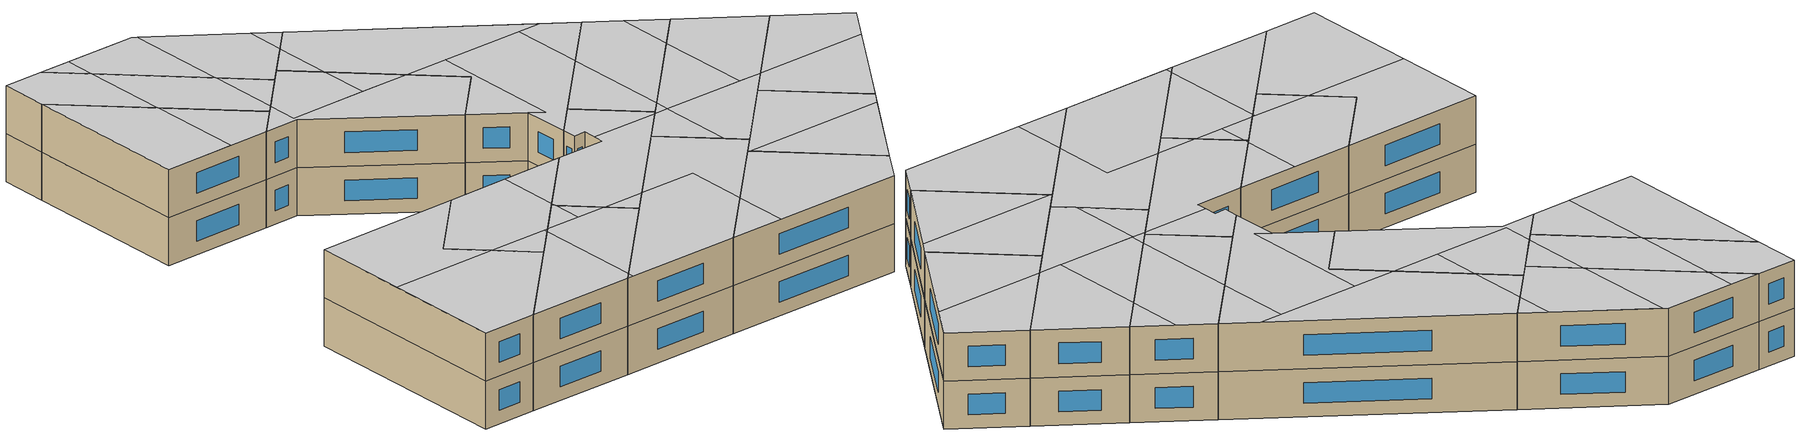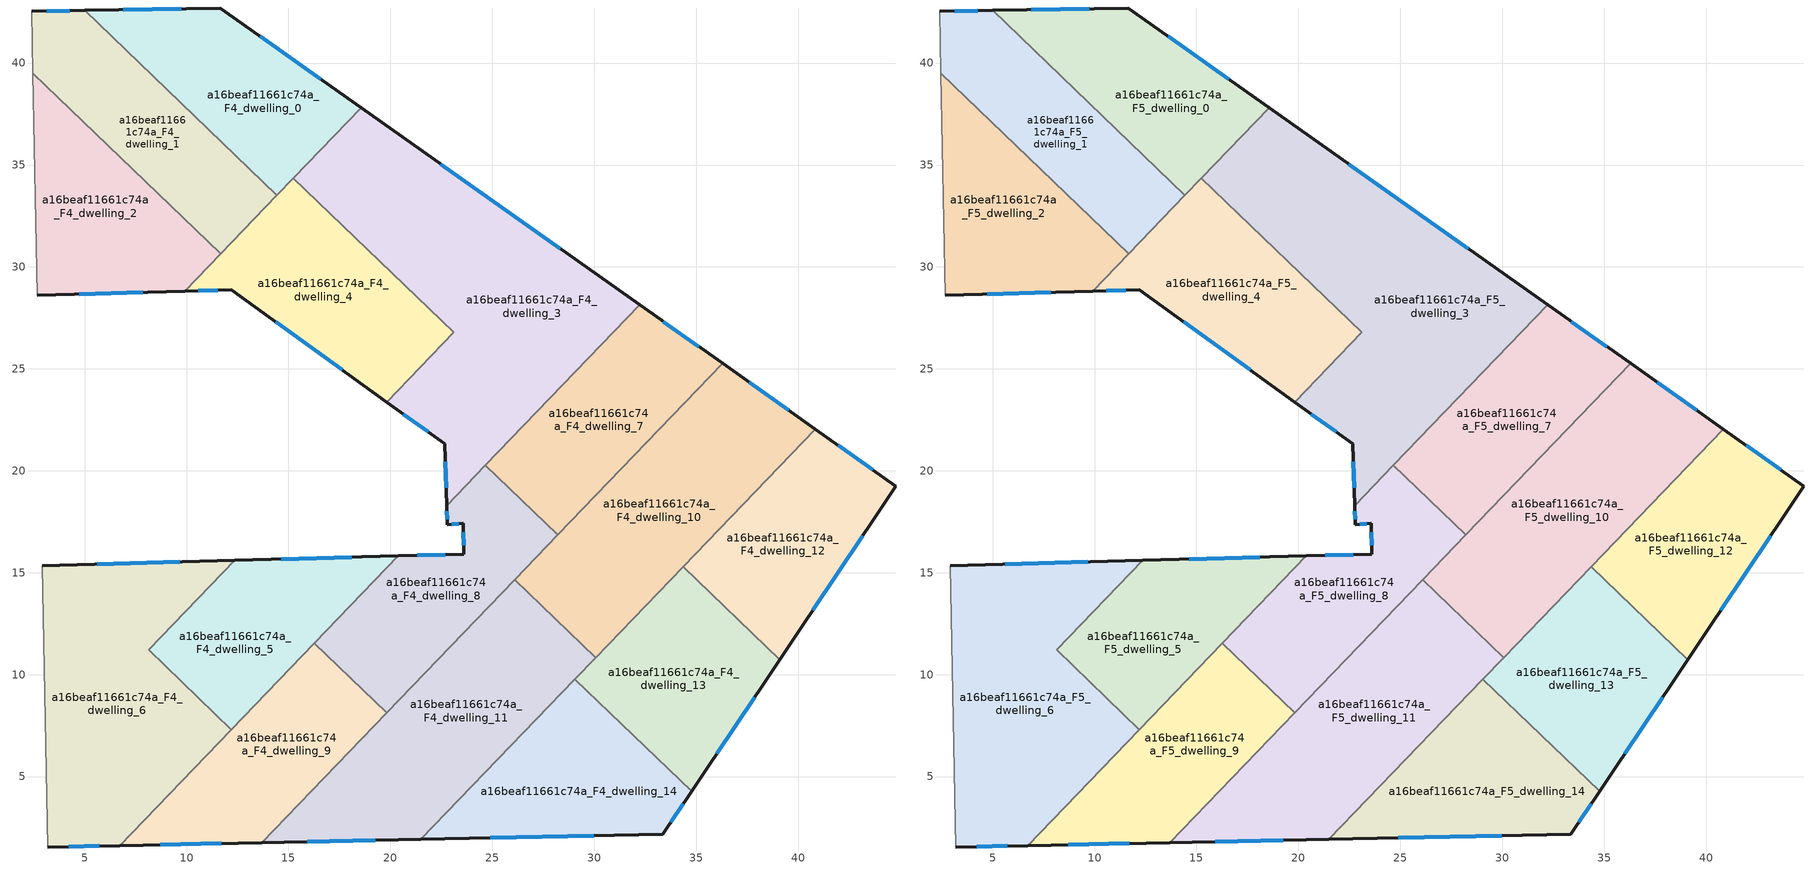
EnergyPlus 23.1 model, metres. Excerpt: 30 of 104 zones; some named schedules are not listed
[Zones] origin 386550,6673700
a16beaf11661c74a_F4_dwelling_0
 floor to a16beaf11661c74a_F3_dwelling_0 (EU_floor_Construction): 18.56,37.81 14.44,33.52 5.01,42.58 11.65,42.7 z12
 wall outside (EU_wall_Construction): 18.56,37.81 11.65,42.7 5.01,42.58 z12:15
 wall to a16beaf11661c74a_F4_dwelling_1 (EU_wall_Construction): 5.01,42.58 14.44,33.52 z12:15
 wall to a16beaf11661c74a_F4_dwelling_3 (EU_wall_Construction): 15.24,34.36 18.56,37.81 z12:15
 wall to a16beaf11661c74a_F4_dwelling_4 (EU_wall_Construction): 14.44,33.52 15.24,34.36 z12:15
 window (EU_Window_Construction): 16.59,39.21 13.62,41.3 / 9.75,42.67 6.91,42.61 z12.86:14.14
a16beaf11661c74a_F4_dwelling_1
 floor to a16beaf11661c74a_F3_dwelling_1 (EU_floor_Construction): 14.44,33.52 11.67,30.64 2.46,39.49 2.4,42.53 5.01,42.58 z12
 wall outside (EU_wall_Construction): 5.01,42.58 2.4,42.53 z12:15
 wall to a16beaf11661c74a_F4_dwelling_2 (EU_wall_Construction): 2.46,39.49 11.67,30.64 z12:15
 wall adiabatic (EU_wall_Construction): 2.4,42.53 2.46,39.49 z12:15
 wall to a16beaf11661c74a_F4_dwelling_4 (EU_wall_Construction): 11.67,30.64 14.44,33.52 z12:15
 window (EU_Window_Construction): 4.27,42.57 3.15,42.55 z12.86:14.14
a16beaf11661c74a_F4_dwelling_10
 floor to a16beaf11661c74a_F3_dwelling_10 (EU_floor_Construction): 40.85,22.04 30.07,10.84 26.1,14.66 36.3,25.26 z12
 wall outside (EU_wall_Construction): 40.85,22.04 36.3,25.26 z12:15
 wall to a16beaf11661c74a_F4_dwelling_11 (EU_wall_Construction): 26.1,14.66 30.07,10.84 z12:15
 wall to a16beaf11661c74a_F4_dwelling_12 (EU_wall_Construction): 34.36,15.3 40.85,22.04 z12:15
 wall to a16beaf11661c74a_F4_dwelling_7 (EU_wall_Construction): 36.3,25.26 28.21,16.86 z12:15
 wall to a16beaf11661c74a_F4_dwelling_13 (EU_wall_Construction): 30.07,10.84 34.36,15.3 z12:15
 wall to a16beaf11661c74a_F4_dwelling_8 (EU_wall_Construction): 28.21,16.86 26.1,14.66 z12:15
 window (EU_Window_Construction): 39.55,22.96 37.6,24.34 z12.86:14.14
a16beaf11661c74a_F4_dwelling_11
 floor to a16beaf11661c74a_F3_dwelling_11 (EU_floor_Construction): 30.07,10.84 21.5,1.92 13.7,1.76 26.1,14.66 z12
 wall outside (EU_wall_Construction): 13.7,1.76 21.5,1.92 z12:15
 wall to a16beaf11661c74a_F4_dwelling_14 (EU_wall_Construction): 21.5,1.92 29.05,9.78 z12:15
 wall to a16beaf11661c74a_F4_dwelling_8 (EU_wall_Construction): 26.1,14.66 19.81,8.12 z12:15
 wall to a16beaf11661c74a_F4_dwelling_9 (EU_wall_Construction): 19.81,8.12 13.7,1.76 z12:15
 wall to a16beaf11661c74a_F4_dwelling_13 (EU_wall_Construction): 29.05,9.78 30.07,10.84 z12:15
 window (EU_Window_Construction): 15.93,1.81 19.27,1.88 z12.86:14.14
a16beaf11661c74a_F4_dwelling_12
 floor to a16beaf11661c74a_F3_dwelling_12 (EU_floor_Construction): 44.8,19.25 39.1,10.74 34.36,15.3 40.85,22.04 z12
 wall outside (EU_wall_Construction): 39.1,10.74 44.8,19.25 40.85,22.04 z12:15
 wall to a16beaf11661c74a_F4_dwelling_13 (EU_wall_Construction): 34.36,15.3 39.1,10.74 z12:15
 window (EU_Window_Construction): 43.67,20.05 41.98,21.25 / 40.73,13.17 43.17,16.82 z12.86:14.14
a16beaf11661c74a_F4_dwelling_13
 floor to a16beaf11661c74a_F3_dwelling_13 (EU_floor_Construction): 39.1,10.74 34.77,4.28 29.05,9.78 34.36,15.3 z12
 wall outside (EU_wall_Construction): 34.77,4.28 39.1,10.74 z12:15
 wall to a16beaf11661c74a_F4_dwelling_14 (EU_wall_Construction): 29.05,9.78 34.77,4.28 z12:15
 window (EU_Window_Construction): 36.01,6.12 37.86,8.89 z12.86:14.14
a16beaf11661c74a_F4_dwelling_14
 floor to a16beaf11661c74a_F3_dwelling_14 (EU_floor_Construction): 34.77,4.28 33.36,2.17 21.5,1.92 29.05,9.78 z12
 wall outside (EU_wall_Construction): 21.5,1.92 33.36,2.17 34.77,4.28 z12:15
 window (EU_Window_Construction): 33.77,2.77 34.37,3.67 / 24.89,1.99 29.97,2.1 z12.86:14.14
a16beaf11661c74a_F4_dwelling_2
 floor to a16beaf11661c74a_F3_dwelling_2 (EU_floor_Construction): 11.67,30.64 9.91,28.82 2.67,28.61 2.46,39.49 z12
 wall outside (EU_wall_Construction): 2.67,28.61 9.91,28.82 z12:15
 wall adiabatic (EU_wall_Construction): 2.46,39.49 2.67,28.61 z12:15
 wall to a16beaf11661c74a_F4_dwelling_4 (EU_wall_Construction): 9.91,28.82 11.67,30.64 z12:15
 window (EU_Window_Construction): 4.74,28.67 7.85,28.76 z12.86:14.14
a16beaf11661c74a_F4_dwelling_3
 floor to a16beaf11661c74a_F3_dwelling_3 (EU_floor_Construction): 32.23,28.14 22.76,18.29 22.67,21.32 19.83,23.37 23.11,26.79 15.24,34.36 18.56,37.81 z12
 wall outside (EU_wall_Construction): 19.83,23.37 22.67,21.32 22.76,18.29 / 32.23,28.14 18.56,37.81 z12:15
 wall to a16beaf11661c74a_F4_dwelling_4 (EU_wall_Construction): 15.24,34.36 23.11,26.79 19.83,23.37 z12:15
 wall to a16beaf11661c74a_F4_dwelling_7 (EU_wall_Construction): 24.66,20.27 32.23,28.14 z12:15
 wall to a16beaf11661c74a_F4_dwelling_8 (EU_wall_Construction): 22.76,18.29 24.66,20.27 z12:15
 window (EU_Window_Construction): 22.7,20.45 22.74,19.16 / 20.64,22.79 21.86,21.91 / 28.33,30.9 22.47,35.05 z12.86:14.14
a16beaf11661c74a_F4_dwelling_4
 floor to a16beaf11661c74a_F3_dwelling_4 (EU_floor_Construction): 23.11,26.79 19.83,23.37 12.19,28.88 9.91,28.82 15.24,34.36 z12
 wall outside (EU_wall_Construction): 9.91,28.82 12.19,28.88 19.83,23.37 z12:15
 window (EU_Window_Construction): 14.37,27.31 17.65,24.95 / 10.56,28.83 11.54,28.86 z12.86:14.14
a16beaf11661c74a_F4_dwelling_5
 floor to a16beaf11661c74a_F3_dwelling_5 (EU_floor_Construction): 20.39,15.83 12.2,7.3 8.14,11.21 12.36,15.6 z12
 wall outside (EU_wall_Construction): 20.39,15.83 12.36,15.6 z12:15
 wall to a16beaf11661c74a_F4_dwelling_6 (EU_wall_Construction): 12.36,15.6 8.14,11.21 12.2,7.3 z12:15
 wall to a16beaf11661c74a_F4_dwelling_8 (EU_wall_Construction): 16.27,11.53 20.39,15.83 z12:15
 wall to a16beaf11661c74a_F4_dwelling_9 (EU_wall_Construction): 12.2,7.3 16.27,11.53 z12:15
 window (EU_Window_Construction): 18.1,15.76 14.65,15.67 z12.86:14.14
a16beaf11661c74a_F4_dwelling_6
 floor to a16beaf11661c74a_F3_dwelling_6 (EU_floor_Construction): 12.36,15.6 8.14,11.21 12.2,7.3 6.73,1.62 3.2,1.54 2.93,15.34 z12
 wall outside (EU_wall_Construction): 3.2,1.54 6.73,1.62 / 12.36,15.6 2.93,15.34 z12:15
 wall adiabatic (EU_wall_Construction): 2.93,15.34 3.2,1.54 z12:15
 wall to a16beaf11661c74a_F4_dwelling_9 (EU_wall_Construction): 6.73,1.62 12.2,7.3 z12:15
 window (EU_Window_Construction): 4.21,1.57 5.72,1.6 / 9.67,15.53 5.63,15.41 z12.86:14.14
a16beaf11661c74a_F4_dwelling_7
 floor to a16beaf11661c74a_F3_dwelling_7 (EU_floor_Construction): 36.3,25.26 28.21,16.86 24.66,20.27 32.23,28.14 z12
 wall outside (EU_wall_Construction): 36.3,25.26 32.23,28.14 z12:15
 wall to a16beaf11661c74a_F4_dwelling_8 (EU_wall_Construction): 24.66,20.27 28.21,16.86 z12:15
 window (EU_Window_Construction): 35.13,26.09 33.39,27.32 z12.86:14.14
a16beaf11661c74a_F4_dwelling_8
 floor to a16beaf11661c74a_F3_dwelling_8 (EU_floor_Construction): 28.21,16.86 19.81,8.12 16.27,11.53 20.39,15.83 23.6,15.92 23.58,17.42 22.79,17.35 22.76,18.29 24.66,20.27 z12
 wall outside (EU_wall_Construction): 22.76,18.29 22.79,17.35 23.58,17.42 23.6,15.92 20.39,15.83 z12:15
 wall to a16beaf11661c74a_F4_dwelling_9 (EU_wall_Construction): 16.27,11.53 19.81,8.12 z12:15
 window (EU_Window_Construction): 22.68,15.89 21.31,15.85 / 23.59,16.99 23.59,16.35 / 23.02,17.37 23.36,17.4 / 22.77,18.02 22.78,17.62 z12.86:14.14
a16beaf11661c74a_F4_dwelling_9
 floor to a16beaf11661c74a_F3_dwelling_9 (EU_floor_Construction): 19.81,8.12 13.7,1.76 6.73,1.62 16.27,11.53 z12
 wall outside (EU_wall_Construction): 6.73,1.62 13.7,1.76 z12:15
 window (EU_Window_Construction): 8.72,1.66 11.71,1.72 z12.86:14.14
a16beaf11661c74a_F5_dwelling_0
 floor to a16beaf11661c74a_F4_dwelling_0 (EU_floor_Construction): 18.56,37.81 14.44,33.52 5.01,42.58 11.65,42.7 z15
 wall outside (EU_wall_Construction): 18.56,37.81 11.65,42.7 5.01,42.58 z15:18
 wall to a16beaf11661c74a_F5_dwelling_1 (EU_wall_Construction): 5.01,42.58 14.44,33.52 z15:18
 wall to a16beaf11661c74a_F5_dwelling_3 (EU_wall_Construction): 15.24,34.36 18.56,37.81 z15:18
 wall to a16beaf11661c74a_F5_dwelling_4 (EU_wall_Construction): 14.44,33.52 15.24,34.36 z15:18
 window (EU_Window_Construction): 16.59,39.21 13.62,41.3 / 9.75,42.67 6.91,42.61 z15.86:17.14
 ceiling to a16beaf11661c74a_F6_dwelling_1 (EU_floor_Construction): 14.44,33.52 17.14,36.33 17.09,38.85 11.92,42.51 12.05,35.81 z18
 ceiling to a16beaf11661c74a_F6_dwelling_2 (EU_floor_Construction): 12.05,35.81 11.92,42.51 11.65,42.7 7.01,42.62 7.05,40.62 z18
 ceiling to a16beaf11661c74a_F6_dwelling_0 (EU_floor_Construction): 17.14,36.33 18.56,37.81 17.09,38.85 z18
 ceiling to a16beaf11661c74a_F6_dwelling_3 (EU_floor_Construction): 7.05,40.62 7.01,42.62 5.01,42.58 z18
a16beaf11661c74a_F5_dwelling_1
 floor to a16beaf11661c74a_F4_dwelling_1 (EU_floor_Construction): 14.44,33.52 11.67,30.64 2.46,39.49 2.4,42.53 5.01,42.58 z15
 wall outside (EU_wall_Construction): 5.01,42.58 2.4,42.53 z15:18
 wall to a16beaf11661c74a_F5_dwelling_2 (EU_wall_Construction): 2.46,39.49 11.67,30.64 z15:18
 wall adiabatic (EU_wall_Construction): 2.4,42.53 2.46,39.49 z15:18
 wall to a16beaf11661c74a_F5_dwelling_4 (EU_wall_Construction): 11.67,30.64 14.44,33.52 z15:18
 window (EU_Window_Construction): 4.27,42.57 3.15,42.55 z15.86:17.14
 ceiling to a16beaf11661c74a_F6_dwelling_2 (EU_floor_Construction): 11.67,30.64 12.14,31.13 12.05,35.81 7.05,40.62 7.16,34.98 z18
 ceiling to a16beaf11661c74a_F6_dwelling_1 (EU_floor_Construction): 12.14,31.13 14.44,33.52 12.05,35.81 z18
 ceiling to a16beaf11661c74a_F6_dwelling_3 (EU_floor_Construction): 7.16,34.98 7.05,40.62 5.01,42.58 2.4,42.53 2.46,39.49 z18
a16beaf11661c74a_F5_dwelling_10
 floor to a16beaf11661c74a_F4_dwelling_10 (EU_floor_Construction): 40.85,22.04 30.07,10.84 26.1,14.66 36.3,25.26 z15
 wall outside (EU_wall_Construction): 40.85,22.04 36.3,25.26 z15:18
 wall to a16beaf11661c74a_F5_dwelling_11 (EU_wall_Construction): 26.1,14.66 30.07,10.84 z15:18
 wall to a16beaf11661c74a_F5_dwelling_12 (EU_wall_Construction): 34.36,15.3 40.85,22.04 z15:18
 wall to a16beaf11661c74a_F5_dwelling_7 (EU_wall_Construction): 36.3,25.26 28.21,16.86 z15:18
 wall to a16beaf11661c74a_F5_dwelling_13 (EU_wall_Construction): 30.07,10.84 34.36,15.3 z15:18
 wall to a16beaf11661c74a_F5_dwelling_8 (EU_wall_Construction): 28.21,16.86 26.1,14.66 z15:18
 window (EU_Window_Construction): 39.55,22.96 37.6,24.34 z15.86:17.14
 ceiling to a16beaf11661c74a_F6_dwelling_4 (EU_floor_Construction): 35.84,16.84 40.85,22.04 36.3,25.26 34.2,23.09 34.33,16.81 z18
 ceiling to a16beaf11661c74a_F6_dwelling_8 (EU_floor_Construction): 30.07,10.84 35.84,16.84 28.95,16.71 29.05,11.82 z18
 ceiling to a16beaf11661c74a_F6_dwelling_5 (EU_floor_Construction): 34.33,16.81 34.2,23.09 29,17.68 29.02,16.71 z18
 ceiling to a16beaf11661c74a_F6_dwelling_9 (EU_floor_Construction): 29.05,11.82 28.95,16.71 28.05,16.69 26.1,14.66 z18
 ceiling to a16beaf11661c74a_F6_dwelling_6 (EU_floor_Construction): 29.02,16.71 29,17.68 28.05,16.69 z18
a16beaf11661c74a_F5_dwelling_11
 floor to a16beaf11661c74a_F4_dwelling_11 (EU_floor_Construction): 30.07,10.84 21.5,1.92 13.7,1.76 26.1,14.66 z15
 wall outside (EU_wall_Construction): 13.7,1.76 21.5,1.92 z15:18
 wall to a16beaf11661c74a_F5_dwelling_14 (EU_wall_Construction): 21.5,1.92 29.05,9.78 z15:18
 wall to a16beaf11661c74a_F5_dwelling_8 (EU_wall_Construction): 26.1,14.66 19.81,8.12 z15:18
 wall to a16beaf11661c74a_F5_dwelling_9 (EU_wall_Construction): 19.81,8.12 13.7,1.76 z15:18
 wall to a16beaf11661c74a_F5_dwelling_13 (EU_wall_Construction): 29.05,9.78 30.07,10.84 z15:18
 window (EU_Window_Construction): 15.93,1.81 19.27,1.88 z15.86:17.14
 ceiling to a16beaf11661c74a_F6_dwelling_12 (EU_floor_Construction): 21.5,1.92 24.99,5.56 24.91,9.61 21.17,9.54 14.12,2.2 14.12,1.77 z18
 ceiling adiabatic (EU_roof_Construction): 24.99,5.56 30.07,10.84 26.1,14.66 21.17,9.54 24.91,9.61 z18
 ceiling to a16beaf11661c74a_F6_dwelling_13 (EU_floor_Construction): 14.12,1.77 14.12,2.2 13.7,1.76 z18
a16beaf11661c74a_F5_dwelling_12
 floor to a16beaf11661c74a_F4_dwelling_12 (EU_floor_Construction): 44.8,19.25 39.1,10.74 34.36,15.3 40.85,22.04 z15
 wall outside (EU_wall_Construction): 39.1,10.74 44.8,19.25 40.85,22.04 z15:18
 wall to a16beaf11661c74a_F5_dwelling_13 (EU_wall_Construction): 34.36,15.3 39.1,10.74 z15:18
 window (EU_Window_Construction): 43.67,20.05 41.98,21.25 / 40.73,13.17 43.17,16.82 z15.86:17.14
 ceiling to a16beaf11661c74a_F6_dwelling_8 (EU_floor_Construction): 39.1,10.74 43.28,16.99 35.84,16.84 34.36,15.3 z18
 ceiling to a16beaf11661c74a_F6_dwelling_4 (EU_floor_Construction): 43.28,16.99 44.8,19.25 40.85,22.04 35.84,16.84 z18
a16beaf11661c74a_F5_dwelling_13
 floor to a16beaf11661c74a_F4_dwelling_13 (EU_floor_Construction): 39.1,10.74 34.77,4.28 29.05,9.78 34.36,15.3 z15
 wall outside (EU_wall_Construction): 34.77,4.28 39.1,10.74 z15:18
 wall to a16beaf11661c74a_F5_dwelling_14 (EU_wall_Construction): 29.05,9.78 34.77,4.28 z15:18
 window (EU_Window_Construction): 36.01,6.12 37.86,8.89 z15.86:17.14
 ceiling to a16beaf11661c74a_F6_dwelling_11 (EU_floor_Construction): 34.77,4.28 38.52,9.88 29.14,9.69 z18
 ceiling to a16beaf11661c74a_F6_dwelling_8 (EU_floor_Construction): 38.52,9.88 39.1,10.74 34.36,15.3 29.09,9.82 29.09,9.74 29.14,9.69 z18
a16beaf11661c74a_F5_dwelling_14
 floor to a16beaf11661c74a_F4_dwelling_14 (EU_floor_Construction): 34.77,4.28 33.36,2.17 21.5,1.92 29.05,9.78 z15
 wall outside (EU_wall_Construction): 21.5,1.92 33.36,2.17 34.77,4.28 z15:18
 window (EU_Window_Construction): 33.77,2.77 34.37,3.67 / 24.89,1.99 29.97,2.1 z15.86:17.14
 ceiling to a16beaf11661c74a_F6_dwelling_11 (EU_floor_Construction): 33.36,2.17 34.77,4.28 29.14,9.69 28.97,9.69 24.99,5.56 25.06,2 z18
 ceiling to a16beaf11661c74a_F6_dwelling_12 (EU_floor_Construction): 25.06,2 24.99,5.56 21.5,1.92 z18
a16beaf11661c74a_F5_dwelling_2
 floor to a16beaf11661c74a_F4_dwelling_2 (EU_floor_Construction): 11.67,30.64 9.91,28.82 2.67,28.61 2.46,39.49 z15
 wall outside (EU_wall_Construction): 2.67,28.61 9.91,28.82 z15:18
 wall adiabatic (EU_wall_Construction): 2.46,39.49 2.67,28.61 z15:18
 wall to a16beaf11661c74a_F5_dwelling_4 (EU_wall_Construction): 9.91,28.82 11.67,30.64 z15:18
 window (EU_Window_Construction): 4.74,28.67 7.85,28.76 z15.86:17.14
 ceiling to a16beaf11661c74a_F6_dwelling_3 (EU_floor_Construction): 7.28,28.75 7.16,34.98 2.46,39.49 2.67,28.62 z18
 ceiling to a16beaf11661c74a_F6_dwelling_2 (EU_floor_Construction): 9.92,28.82 11.67,30.64 7.16,34.98 7.27,29.06 7.28,28.75 2.67,28.61 z18
 roof outside (EU_roof_Construction): 7.28,28.75 7.27,29.06 7.16,34.98 z18
a16beaf11661c74a_F5_dwelling_3
 floor to a16beaf11661c74a_F4_dwelling_3 (EU_floor_Construction): 32.23,28.14 22.76,18.29 22.67,21.32 19.83,23.37 23.11,26.79 15.24,34.36 18.56,37.81 z15
 wall outside (EU_wall_Construction): 19.83,23.37 22.67,21.32 22.76,18.29 / 32.23,28.14 18.56,37.81 z15:18
 wall to a16beaf11661c74a_F5_dwelling_4 (EU_wall_Construction): 15.24,34.36 23.11,26.79 19.83,23.37 z15:18
 wall to a16beaf11661c74a_F5_dwelling_7 (EU_wall_Construction): 24.66,20.27 32.23,28.14 z15:18
 wall to a16beaf11661c74a_F5_dwelling_8 (EU_wall_Construction): 22.76,18.29 24.66,20.27 z15:18
 window (EU_Window_Construction): 22.7,20.45 22.74,19.16 / 20.64,22.79 21.86,21.91 / 28.33,30.9 22.47,35.05 z15.86:17.14
 ceiling to a16beaf11661c74a_F6_dwelling_0 (EU_floor_Construction): 30.3,29.51 18.56,37.81 17.14,36.33 17.21,32.46 20.49,29.31 z18
 ceiling to a16beaf11661c74a_F6_dwelling_6 (EU_floor_Construction): 23.52,20.72 22.67,21.32 22.76,18.29 28.86,24.64 28.77,29.48 23.35,29.37 z18
 ceiling to a16beaf11661c74a_F6_dwelling_1 (EU_floor_Construction): 17.21,32.46 17.14,36.33 15.24,34.36 z18
 ceiling to a16beaf11661c74a_F6_dwelling_7 (EU_floor_Construction): 23.52,20.72 23.35,29.37 20.49,29.31 23.11,26.79 19.83,23.37 22.67,21.32 z18
 ceiling to a16beaf11661c74a_F6_dwelling_5 (EU_floor_Construction): 28.86,24.64 32.23,28.14 30.3,29.51 28.77,29.48 z18
a16beaf11661c74a_F5_dwelling_4
 floor to a16beaf11661c74a_F4_dwelling_4 (EU_floor_Construction): 23.11,26.79 19.83,23.37 12.19,28.88 9.91,28.82 15.24,34.36 z15
 wall outside (EU_wall_Construction): 9.91,28.82 12.19,28.88 19.83,23.37 z15:18
 window (EU_Window_Construction): 14.37,27.31 17.65,24.95 / 10.56,28.83 11.54,28.86 z15.86:17.14
 ceiling to a16beaf11661c74a_F6_dwelling_0 (EU_floor_Construction): 20.49,29.31 17.21,32.46 17.28,29.25 z18
 ceiling to a16beaf11661c74a_F6_dwelling_1 (EU_floor_Construction): 17.28,29.25 17.21,32.46 15.24,34.36 12.14,31.13 12.18,29.15 z18
 ceiling adiabatic (EU_roof_Construction): 19.83,23.37 23.11,26.79 20.49,29.31 12.18,29.15 12.14,31.13 9.91,28.82 12.19,28.88 z18
a16beaf11661c74a_F5_dwelling_5
 floor to a16beaf11661c74a_F4_dwelling_5 (EU_floor_Construction): 20.39,15.83 12.2,7.3 8.14,11.21 12.36,15.6 z15
 wall outside (EU_wall_Construction): 20.39,15.83 12.36,15.6 z15:18
 wall to a16beaf11661c74a_F5_dwelling_6 (EU_wall_Construction): 12.36,15.6 8.14,11.21 12.2,7.3 z15:18
 wall to a16beaf11661c74a_F5_dwelling_8 (EU_wall_Construction): 16.27,11.53 20.39,15.83 z15:18
 wall to a16beaf11661c74a_F5_dwelling_9 (EU_wall_Construction): 12.2,7.3 16.27,11.53 z15:18
 window (EU_Window_Construction): 18.1,15.76 14.65,15.67 z15.86:17.14
 ceiling to a16beaf11661c74a_F6_dwelling_10 (EU_floor_Construction): 14.21,9.4 16.42,11.7 16.34,15.71 12.36,15.6 8.14,11.21 10.1,9.32 z18
 ceiling to a16beaf11661c74a_F6_dwelling_9 (EU_floor_Construction): 16.42,11.7 20.39,15.83 16.34,15.71 z18
 ceiling to a16beaf11661c74a_F6_dwelling_13 (EU_floor_Construction): 12.2,7.31 13.98,9.16 13.97,9.4 10.1,9.32 z18
 ceiling to a16beaf11661c74a_F6_dwelling_12 (EU_floor_Construction): 13.98,9.16 14.21,9.4 13.97,9.4 z18
a16beaf11661c74a_F5_dwelling_6
 floor to a16beaf11661c74a_F4_dwelling_6 (EU_floor_Construction): 12.36,15.6 8.14,11.21 12.2,7.3 6.73,1.62 3.2,1.54 2.93,15.34 z15
 wall outside (EU_wall_Construction): 3.2,1.54 6.73,1.62 / 12.36,15.6 2.93,15.34 z15:18
 wall adiabatic (EU_wall_Construction): 2.93,15.34 3.2,1.54 z15:18
 wall to a16beaf11661c74a_F5_dwelling_9 (EU_wall_Construction): 6.73,1.62 12.2,7.3 z15:18
 window (EU_Window_Construction): 4.21,1.57 5.72,1.6 / 9.67,15.53 5.63,15.41 z15.86:17.14
 ceiling to a16beaf11661c74a_F6_dwelling_10 (EU_floor_Construction): 10.1,9.32 8.14,11.21 12.36,15.6 2.93,15.34 3.05,9.18 z18
 ceiling to a16beaf11661c74a_F6_dwelling_13 (EU_floor_Construction): 6.73,1.62 12.2,7.31 10.1,9.32 3.05,9.18 3.2,1.54 z18
a16beaf11661c74a_F5_dwelling_7
 floor to a16beaf11661c74a_F4_dwelling_7 (EU_floor_Construction): 36.3,25.26 28.21,16.86 24.66,20.27 32.23,28.14 z15
 wall outside (EU_wall_Construction): 36.3,25.26 32.23,28.14 z15:18
 wall to a16beaf11661c74a_F5_dwelling_8 (EU_wall_Construction): 24.66,20.27 28.21,16.86 z15:18
 window (EU_Window_Construction): 35.13,26.09 33.39,27.32 z15.86:17.14
 ceiling to a16beaf11661c74a_F6_dwelling_5 (EU_floor_Construction): 29,17.68 34.2,23.09 34.13,26.79 32.23,28.14 28.86,24.64 z18
 ceiling to a16beaf11661c74a_F6_dwelling_4 (EU_floor_Construction): 34.2,23.09 36.3,25.26 34.13,26.79 z18
 ceiling to a16beaf11661c74a_F6_dwelling_6 (EU_floor_Construction): 28.21,16.86 29,17.68 28.86,24.64 24.66,20.27 z18
a16beaf11661c74a_F5_dwelling_8
 floor to a16beaf11661c74a_F4_dwelling_8 (EU_floor_Construction): 28.21,16.86 19.81,8.12 16.27,11.53 20.39,15.83 23.6,15.92 23.58,17.42 22.79,17.35 22.76,18.29 24.66,20.27 z15
 wall outside (EU_wall_Construction): 22.76,18.29 22.79,17.35 23.58,17.42 23.6,15.92 20.39,15.83 z15:18
 wall to a16beaf11661c74a_F5_dwelling_9 (EU_wall_Construction): 16.27,11.53 19.81,8.12 z15:18
 window (EU_Window_Construction): 22.68,15.89 21.31,15.85 / 23.59,16.99 23.59,16.35 / 23.02,17.37 23.36,17.4 / 22.77,18.02 22.78,17.62 z15.86:17.14
 ceiling to a16beaf11661c74a_F6_dwelling_6 (EU_floor_Construction): 28.05,16.69 28.21,16.86 24.66,20.27 22.76,18.29 22.79,17.35 23.58,17.42 23.6,16.6 z18
 ceiling to a16beaf11661c74a_F6_dwelling_9 (EU_floor_Construction): 21.18,9.54 28.05,16.69 23.6,16.6 23.6,15.92 20.39,15.83 16.42,11.7 16.43,11.38 18.4,9.48 z18
 ceiling to a16beaf11661c74a_F6_dwelling_12 (EU_floor_Construction): 19.81,8.12 21.17,9.54 18.4,9.48 z18
 ceiling to a16beaf11661c74a_F6_dwelling_10 (EU_floor_Construction): 16.43,11.38 16.42,11.7 16.27,11.53 z18
a16beaf11661c74a_F5_dwelling_9
 floor to a16beaf11661c74a_F4_dwelling_9 (EU_floor_Construction): 19.81,8.12 13.7,1.76 6.73,1.62 16.27,11.53 z15
 wall outside (EU_wall_Construction): 6.73,1.62 13.7,1.76 z15:18
 window (EU_Window_Construction): 8.72,1.66 11.71,1.72 z15.86:17.14
 ceiling to a16beaf11661c74a_F6_dwelling_13 (EU_floor_Construction): 13.7,1.76 14.12,2.2 13.98,9.16 6.73,1.62 z18
 ceiling to a16beaf11661c74a_F6_dwelling_12 (EU_floor_Construction): 14.12,2.2 19.81,8.12 18.4,9.48 14.21,9.4 13.98,9.16 z18
 ceiling to a16beaf11661c74a_F6_dwelling_10 (EU_floor_Construction): 16.47,9.45 16.43,11.38 16.27,11.53 14.21,9.4 z18
 ceiling to a16beaf11661c74a_F6_dwelling_9 (EU_floor_Construction): 18.4,9.48 16.43,11.38 16.47,9.45 z18
[Building]
EU S2 Campaign: North Axis=0; Terrain=City; Solar Distribution=FullExterior
[Site:Location]
Helsinki-Vantaa.AP: Latitude=60.317; Longitude=24.963; Time Zone=2; Elevation=54.6
[SizingPeriod:WeatherFileDays]
AnnualSizingPeriod: Begin Month=1; Begin Day of Month=1; End Month=12; End Day of Month=31; Day of Week for Start Day=Monday; Use Weather File Daylight Saving Period=No; Use Weather File Rain and Snow Indicators=No
[MATERIAL]
EU_InternalMass_Material: Roughness=MediumRough; Thickness=0.1; Conductivity=1; Density=1800; Specific Heat=900; Thermal Absorptance=0.9; Solar Absorptance=0.7; Visible Absorptance=0.7
[MATERIAL:NOMASS] Roughness=MediumRough; Thermal Absorptance=0.9; Solar Absorptance=0.7; Visible Absorptance=0.7
Name | Thermal Resistance
EU_wall_NoMass | 1.10183
EU_roof_NoMass; EU_floor_NoMass | 1.70606
[WINDOWMATERIAL:SIMPLEGLAZINGSYSTEM]
EU_Window_SimpleGlazing: UFactor=3.11035; Solar Heat Gain Coefficient=0.8; Visible Transmittance=0.8
[CONSTRUCTION]
EU_wall_Construction: EU_wall_NoMass
EU_roof_Construction: EU_roof_NoMass
EU_floor_Construction: EU_floor_NoMass
EU_Window_Construction: EU_Window_SimpleGlazing
EU_InternalMass_Construction: EU_InternalMass_Material
[ZONE] Type=1; Multiplier=1; Ceiling Height=autocalculate; Floor Area=autocalculate; Part of Total Floor Area=Yes
Name | Volume
a16beaf11661c74a_F4_dwelling_0; a16beaf11661c74a_F5_dwelling_0; a16beaf11661c74a_F4_dwelling_8; a16beaf11661c74a_F5_dwelling_8 | 166.733
a16beaf11661c74a_F4_dwelling_1; a16beaf11661c74a_F5_dwelling_1 | 166.741
a16beaf11661c74a_F4_dwelling_10; a16beaf11661c74a_F5_dwelling_10 | 250.133
a16beaf11661c74a_F4_dwelling_11; a16beaf11661c74a_F5_dwelling_11 | 250.11
a16beaf11661c74a_F4_dwelling_12; a16beaf11661c74a_F5_dwelling_12 | 166.745
a16beaf11661c74a_F4_dwelling_13; a16beaf11661c74a_F5_dwelling_13 | 166.737
a16beaf11661c74a_F4_dwelling_14; a16beaf11661c74a_F5_dwelling_14 | 166.75
a16beaf11661c74a_F4_dwelling_2; a16beaf11661c74a_F5_dwelling_2 | 166.762
a16beaf11661c74a_F4_dwelling_3; a16beaf11661c74a_F5_dwelling_3 | 381.353
a16beaf11661c74a_F4_dwelling_4; a16beaf11661c74a_F5_dwelling_4 | 183.973
a16beaf11661c74a_F4_dwelling_5; a16beaf11661c74a_F5_dwelling_5 | 151.468
a16beaf11661c74a_F4_dwelling_6; a16beaf11661c74a_F5_dwelling_6 | 283.698
a16beaf11661c74a_F4_dwelling_7; a16beaf11661c74a_F5_dwelling_7 | 166.718
a16beaf11661c74a_F4_dwelling_9; a16beaf11661c74a_F5_dwelling_9 | 166.726
[INTERNALMASS] Construction=EU_InternalMass_Construction
Name | Zone or ZoneList | Surface Area
a16beaf11661c74a_F4_dwelling_0_EU_InternalMass | a16beaf11661c74a_F4_dwelling_0 | 55.5774
a16beaf11661c74a_F4_dwelling_1_EU_InternalMass | a16beaf11661c74a_F4_dwelling_1 | 55.5804
a16beaf11661c74a_F4_dwelling_2_EU_InternalMass | a16beaf11661c74a_F4_dwelling_2 | 55.5874
a16beaf11661c74a_F4_dwelling_3_EU_InternalMass | a16beaf11661c74a_F4_dwelling_3 | 127.118
a16beaf11661c74a_F4_dwelling_4_EU_InternalMass | a16beaf11661c74a_F4_dwelling_4 | 61.324
a16beaf11661c74a_F4_dwelling_5_EU_InternalMass | a16beaf11661c74a_F4_dwelling_5 | 50.4892
a16beaf11661c74a_F4_dwelling_6_EU_InternalMass | a16beaf11661c74a_F4_dwelling_6 | 94.5652
a16beaf11661c74a_F4_dwelling_7_EU_InternalMass | a16beaf11661c74a_F4_dwelling_7 | 55.573
a16beaf11661c74a_F4_dwelling_8_EU_InternalMass | a16beaf11661c74a_F4_dwelling_8 | 55.5777
a16beaf11661c74a_F4_dwelling_9_EU_InternalMass | a16beaf11661c74a_F4_dwelling_9 | 55.5757
a16beaf11661c74a_F4_dwelling_10_EU_InternalMass | a16beaf11661c74a_F4_dwelling_10 | 83.3779
a16beaf11661c74a_F4_dwelling_11_EU_InternalMass | a16beaf11661c74a_F4_dwelling_11 | 83.3698
a16beaf11661c74a_F4_dwelling_12_EU_InternalMass | a16beaf11661c74a_F4_dwelling_12 | 55.5818
a16beaf11661c74a_F4_dwelling_13_EU_InternalMass | a16beaf11661c74a_F4_dwelling_13 | 55.579
a16beaf11661c74a_F4_dwelling_14_EU_InternalMass | a16beaf11661c74a_F4_dwelling_14 | 55.5833
a16beaf11661c74a_F5_dwelling_0_EU_InternalMass | a16beaf11661c74a_F5_dwelling_0 | 55.5774
a16beaf11661c74a_F5_dwelling_1_EU_InternalMass | a16beaf11661c74a_F5_dwelling_1 | 55.5804
a16beaf11661c74a_F5_dwelling_2_EU_InternalMass | a16beaf11661c74a_F5_dwelling_2 | 55.5874
a16beaf11661c74a_F5_dwelling_3_EU_InternalMass | a16beaf11661c74a_F5_dwelling_3 | 127.118
a16beaf11661c74a_F5_dwelling_4_EU_InternalMass | a16beaf11661c74a_F5_dwelling_4 | 61.324
a16beaf11661c74a_F5_dwelling_5_EU_InternalMass | a16beaf11661c74a_F5_dwelling_5 | 50.4892
a16beaf11661c74a_F5_dwelling_6_EU_InternalMass | a16beaf11661c74a_F5_dwelling_6 | 94.5652
a16beaf11661c74a_F5_dwelling_7_EU_InternalMass | a16beaf11661c74a_F5_dwelling_7 | 55.573
a16beaf11661c74a_F5_dwelling_8_EU_InternalMass | a16beaf11661c74a_F5_dwelling_8 | 55.5777
a16beaf11661c74a_F5_dwelling_9_EU_InternalMass | a16beaf11661c74a_F5_dwelling_9 | 55.5757
a16beaf11661c74a_F5_dwelling_10_EU_InternalMass | a16beaf11661c74a_F5_dwelling_10 | 83.3779
a16beaf11661c74a_F5_dwelling_11_EU_InternalMass | a16beaf11661c74a_F5_dwelling_11 | 83.3698
a16beaf11661c74a_F5_dwelling_12_EU_InternalMass | a16beaf11661c74a_F5_dwelling_12 | 55.5818
a16beaf11661c74a_F5_dwelling_13_EU_InternalMass | a16beaf11661c74a_F5_dwelling_13 | 55.579
a16beaf11661c74a_F5_dwelling_14_EU_InternalMass | a16beaf11661c74a_F5_dwelling_14 | 55.5833
[OTHEREQUIPMENT] Fuel Type=Electricity; Design Level Calculation Method=Watts/Area; Power per Zone Floor Area=1; Fraction Latent=0; Fraction Radiant=0; Fraction Lost=0; Carbon Dioxide Generation Rate=0; EndUse Subcategory=EU_Step8_InternalGains
Name | Zone or ZoneList or Space or SpaceList | Schedule
EU_Step8_InternalGain_a16beaf11661c74a_F4_dwelling_0_f000 | a16beaf11661c74a_F4_dwelling_0 | EU_Step8_GainSchedule_a16beaf11661c74a_F4_dwelling_0_f000
EU_Step8_InternalGain_a16beaf11661c74a_F4_dwelling_1_f000 | a16beaf11661c74a_F4_dwelling_1 | EU_Step8_GainSchedule_a16beaf11661c74a_F4_dwelling_1_f000
EU_Step8_InternalGain_a16beaf11661c74a_F4_dwelling_2_f000 | a16beaf11661c74a_F4_dwelling_2 | EU_Step8_GainSchedule_a16beaf11661c74a_F4_dwelling_2_f000
EU_Step8_InternalGain_a16beaf11661c74a_F4_dwelling_3_f000 | a16beaf11661c74a_F4_dwelling_3 | EU_Step8_GainSchedule_a16beaf11661c74a_F4_dwelling_3_f000
EU_Step8_InternalGain_a16beaf11661c74a_F4_dwelling_4_f000 | a16beaf11661c74a_F4_dwelling_4 | EU_Step8_GainSchedule_a16beaf11661c74a_F4_dwelling_4_f000
EU_Step8_InternalGain_a16beaf11661c74a_F4_dwelling_5_f000 | a16beaf11661c74a_F4_dwelling_5 | EU_Step8_GainSchedule_a16beaf11661c74a_F4_dwelling_5_f000
EU_Step8_InternalGain_a16beaf11661c74a_F4_dwelling_6_f000 | a16beaf11661c74a_F4_dwelling_6 | EU_Step8_GainSchedule_a16beaf11661c74a_F4_dwelling_6_f000
EU_Step8_InternalGain_a16beaf11661c74a_F4_dwelling_7_f000 | a16beaf11661c74a_F4_dwelling_7 | EU_Step8_GainSchedule_a16beaf11661c74a_F4_dwelling_7_f000
EU_Step8_InternalGain_a16beaf11661c74a_F4_dwelling_8_f000 | a16beaf11661c74a_F4_dwelling_8 | EU_Step8_GainSchedule_a16beaf11661c74a_F4_dwelling_8_f000
EU_Step8_InternalGain_a16beaf11661c74a_F4_dwelling_9_f000 | a16beaf11661c74a_F4_dwelling_9 | EU_Step8_GainSchedule_a16beaf11661c74a_F4_dwelling_9_f000
EU_Step8_InternalGain_a16beaf11661c74a_F4_dwelling_10_f000 | a16beaf11661c74a_F4_dwelling_10 | EU_Step8_GainSchedule_a16beaf11661c74a_F4_dwelling_10_f000
EU_Step8_InternalGain_a16beaf11661c74a_F4_dwelling_11_f000 | a16beaf11661c74a_F4_dwelling_11 | EU_Step8_GainSchedule_a16beaf11661c74a_F4_dwelling_11_f000
EU_Step8_InternalGain_a16beaf11661c74a_F4_dwelling_12_f000 | a16beaf11661c74a_F4_dwelling_12 | EU_Step8_GainSchedule_a16beaf11661c74a_F4_dwelling_12_f000
EU_Step8_InternalGain_a16beaf11661c74a_F4_dwelling_13_f000 | a16beaf11661c74a_F4_dwelling_13 | EU_Step8_GainSchedule_a16beaf11661c74a_F4_dwelling_13_f000
EU_Step8_InternalGain_a16beaf11661c74a_F4_dwelling_14_f000 | a16beaf11661c74a_F4_dwelling_14 | EU_Step8_GainSchedule_a16beaf11661c74a_F4_dwelling_14_f000
EU_Step8_InternalGain_a16beaf11661c74a_F5_dwelling_0_f000 | a16beaf11661c74a_F5_dwelling_0 | EU_Step8_GainSchedule_a16beaf11661c74a_F5_dwelling_0_f000
EU_Step8_InternalGain_a16beaf11661c74a_F5_dwelling_1_f000 | a16beaf11661c74a_F5_dwelling_1 | EU_Step8_GainSchedule_a16beaf11661c74a_F5_dwelling_1_f000
EU_Step8_InternalGain_a16beaf11661c74a_F5_dwelling_2_f000 | a16beaf11661c74a_F5_dwelling_2 | EU_Step8_GainSchedule_a16beaf11661c74a_F5_dwelling_2_f000
EU_Step8_InternalGain_a16beaf11661c74a_F5_dwelling_3_f000 | a16beaf11661c74a_F5_dwelling_3 | EU_Step8_GainSchedule_a16beaf11661c74a_F5_dwelling_3_f000
EU_Step8_InternalGain_a16beaf11661c74a_F5_dwelling_4_f000 | a16beaf11661c74a_F5_dwelling_4 | EU_Step8_GainSchedule_a16beaf11661c74a_F5_dwelling_4_f000
EU_Step8_InternalGain_a16beaf11661c74a_F5_dwelling_5_f000 | a16beaf11661c74a_F5_dwelling_5 | EU_Step8_GainSchedule_a16beaf11661c74a_F5_dwelling_5_f000
EU_Step8_InternalGain_a16beaf11661c74a_F5_dwelling_6_f000 | a16beaf11661c74a_F5_dwelling_6 | EU_Step8_GainSchedule_a16beaf11661c74a_F5_dwelling_6_f000
EU_Step8_InternalGain_a16beaf11661c74a_F5_dwelling_7_f000 | a16beaf11661c74a_F5_dwelling_7 | EU_Step8_GainSchedule_a16beaf11661c74a_F5_dwelling_7_f000
EU_Step8_InternalGain_a16beaf11661c74a_F5_dwelling_8_f000 | a16beaf11661c74a_F5_dwelling_8 | EU_Step8_GainSchedule_a16beaf11661c74a_F5_dwelling_8_f000
EU_Step8_InternalGain_a16beaf11661c74a_F5_dwelling_9_f000 | a16beaf11661c74a_F5_dwelling_9 | EU_Step8_GainSchedule_a16beaf11661c74a_F5_dwelling_9_f000
EU_Step8_InternalGain_a16beaf11661c74a_F5_dwelling_10_f000 | a16beaf11661c74a_F5_dwelling_10 | EU_Step8_GainSchedule_a16beaf11661c74a_F5_dwelling_10_f000
EU_Step8_InternalGain_a16beaf11661c74a_F5_dwelling_11_f000 | a16beaf11661c74a_F5_dwelling_11 | EU_Step8_GainSchedule_a16beaf11661c74a_F5_dwelling_11_f000
EU_Step8_InternalGain_a16beaf11661c74a_F5_dwelling_12_f000 | a16beaf11661c74a_F5_dwelling_12 | EU_Step8_GainSchedule_a16beaf11661c74a_F5_dwelling_12_f000
EU_Step8_InternalGain_a16beaf11661c74a_F5_dwelling_13_f000 | a16beaf11661c74a_F5_dwelling_13 | EU_Step8_GainSchedule_a16beaf11661c74a_F5_dwelling_13_f000
EU_Step8_InternalGain_a16beaf11661c74a_F5_dwelling_14_f000 | a16beaf11661c74a_F5_dwelling_14 | EU_Step8_GainSchedule_a16beaf11661c74a_F5_dwelling_14_f000
[ZONEVENTILATION:DESIGNFLOWRATE] Schedule=EU_AlwaysOn; Design Flow Rate Calculation Method=AirChanges/Hour; Air Changes per Hour=0.756316; Ventilation Type=Natural; Fan Pressure Rise=0; Fan Total Efficiency=1; Constant Term Coefficient=1; Temperature Term Coefficient=0; Velocity Term Coefficient=0; Velocity Squared Term Coefficient=0; Minimum Indoor Temperature=-100; Maximum Indoor Temperature=100; Delta Temperature=-100; Minimum Outdoor Temperature=-100; Maximum Outdoor Temperature=100; Maximum Wind Speed=40
Name | Zone or ZoneList or Space or SpaceList
EU_ConstantAir_a16beaf11661c74a_F4_dwelling_0 | a16beaf11661c74a_F4_dwelling_0
EU_ConstantAir_a16beaf11661c74a_F4_dwelling_1 | a16beaf11661c74a_F4_dwelling_1
EU_ConstantAir_a16beaf11661c74a_F4_dwelling_2 | a16beaf11661c74a_F4_dwelling_2
EU_ConstantAir_a16beaf11661c74a_F4_dwelling_3 | a16beaf11661c74a_F4_dwelling_3
EU_ConstantAir_a16beaf11661c74a_F4_dwelling_4 | a16beaf11661c74a_F4_dwelling_4
EU_ConstantAir_a16beaf11661c74a_F4_dwelling_5 | a16beaf11661c74a_F4_dwelling_5
EU_ConstantAir_a16beaf11661c74a_F4_dwelling_6 | a16beaf11661c74a_F4_dwelling_6
EU_ConstantAir_a16beaf11661c74a_F4_dwelling_7 | a16beaf11661c74a_F4_dwelling_7
EU_ConstantAir_a16beaf11661c74a_F4_dwelling_8 | a16beaf11661c74a_F4_dwelling_8
EU_ConstantAir_a16beaf11661c74a_F4_dwelling_9 | a16beaf11661c74a_F4_dwelling_9
EU_ConstantAir_a16beaf11661c74a_F4_dwelling_10 | a16beaf11661c74a_F4_dwelling_10
EU_ConstantAir_a16beaf11661c74a_F4_dwelling_11 | a16beaf11661c74a_F4_dwelling_11
EU_ConstantAir_a16beaf11661c74a_F4_dwelling_12 | a16beaf11661c74a_F4_dwelling_12
EU_ConstantAir_a16beaf11661c74a_F4_dwelling_13 | a16beaf11661c74a_F4_dwelling_13
EU_ConstantAir_a16beaf11661c74a_F4_dwelling_14 | a16beaf11661c74a_F4_dwelling_14
EU_ConstantAir_a16beaf11661c74a_F5_dwelling_0 | a16beaf11661c74a_F5_dwelling_0
EU_ConstantAir_a16beaf11661c74a_F5_dwelling_1 | a16beaf11661c74a_F5_dwelling_1
EU_ConstantAir_a16beaf11661c74a_F5_dwelling_2 | a16beaf11661c74a_F5_dwelling_2
EU_ConstantAir_a16beaf11661c74a_F5_dwelling_3 | a16beaf11661c74a_F5_dwelling_3
EU_ConstantAir_a16beaf11661c74a_F5_dwelling_4 | a16beaf11661c74a_F5_dwelling_4
EU_ConstantAir_a16beaf11661c74a_F5_dwelling_5 | a16beaf11661c74a_F5_dwelling_5
EU_ConstantAir_a16beaf11661c74a_F5_dwelling_6 | a16beaf11661c74a_F5_dwelling_6
EU_ConstantAir_a16beaf11661c74a_F5_dwelling_7 | a16beaf11661c74a_F5_dwelling_7
EU_ConstantAir_a16beaf11661c74a_F5_dwelling_8 | a16beaf11661c74a_F5_dwelling_8
EU_ConstantAir_a16beaf11661c74a_F5_dwelling_9 | a16beaf11661c74a_F5_dwelling_9
EU_ConstantAir_a16beaf11661c74a_F5_dwelling_10 | a16beaf11661c74a_F5_dwelling_10
EU_ConstantAir_a16beaf11661c74a_F5_dwelling_11 | a16beaf11661c74a_F5_dwelling_11
EU_ConstantAir_a16beaf11661c74a_F5_dwelling_12 | a16beaf11661c74a_F5_dwelling_12
EU_ConstantAir_a16beaf11661c74a_F5_dwelling_13 | a16beaf11661c74a_F5_dwelling_13
EU_ConstantAir_a16beaf11661c74a_F5_dwelling_14 | a16beaf11661c74a_F5_dwelling_14
[HVACTEMPLATE:ZONE:IDEALLOADSAIRSYSTEM] System Availability Schedule=EU_AlwaysOn; Maximum Heating Supply Air Temperature=50; Minimum Cooling Supply Air Temperature=13; Maximum Heating Supply Air Humidity Ratio=0.0156; Minimum Cooling Supply Air Humidity Ratio=0.0077; Heating Limit=NoLimit; Cooling Limit=NoLimit; Heating Availability Schedule=EU_AlwaysOn; Cooling Availability Schedule=EU_CoolingOff; Dehumidification Control Type=ConstantSensibleHeatRatio; Cooling Sensible Heat Ratio=0.7; Dehumidification Setpoint=60; Humidification Control Type=None; Humidification Setpoint=30; Outdoor Air Method=None; Outdoor Air Flow Rate per Person=0.00944; Outdoor Air Flow Rate per Zone Floor Area=0; Outdoor Air Flow Rate per Zone=0; Demand Controlled Ventilation Type=None; Outdoor Air Economizer Type=NoEconomizer; Heat Recovery Type=None; Sensible Heat Recovery Effectiveness=0.7; Latent Heat Recovery Effectiveness=0.65
Name | Template Thermostat
a16beaf11661c74a_F4_dwelling_0 | EU_HeatOnly_a16beaf11661c74a_F4_dwelling_0
a16beaf11661c74a_F4_dwelling_1 | EU_HeatOnly_a16beaf11661c74a_F4_dwelling_1
a16beaf11661c74a_F4_dwelling_2 | EU_HeatOnly_a16beaf11661c74a_F4_dwelling_2
a16beaf11661c74a_F4_dwelling_3 | EU_HeatOnly_a16beaf11661c74a_F4_dwelling_3
a16beaf11661c74a_F4_dwelling_4 | EU_HeatOnly_a16beaf11661c74a_F4_dwelling_4
a16beaf11661c74a_F4_dwelling_5 | EU_HeatOnly_a16beaf11661c74a_F4_dwelling_5
a16beaf11661c74a_F4_dwelling_6 | EU_HeatOnly_a16beaf11661c74a_F4_dwelling_6
a16beaf11661c74a_F4_dwelling_7 | EU_HeatOnly_a16beaf11661c74a_F4_dwelling_7
a16beaf11661c74a_F4_dwelling_8 | EU_HeatOnly_a16beaf11661c74a_F4_dwelling_8
a16beaf11661c74a_F4_dwelling_9 | EU_HeatOnly_a16beaf11661c74a_F4_dwelling_9
a16beaf11661c74a_F4_dwelling_10 | EU_HeatOnly_a16beaf11661c74a_F4_dwelling_10
a16beaf11661c74a_F4_dwelling_11 | EU_HeatOnly_a16beaf11661c74a_F4_dwelling_11
a16beaf11661c74a_F4_dwelling_12 | EU_HeatOnly_a16beaf11661c74a_F4_dwelling_12
a16beaf11661c74a_F4_dwelling_13 | EU_HeatOnly_a16beaf11661c74a_F4_dwelling_13
a16beaf11661c74a_F4_dwelling_14 | EU_HeatOnly_a16beaf11661c74a_F4_dwelling_14
a16beaf11661c74a_F5_dwelling_0 | EU_HeatOnly_a16beaf11661c74a_F5_dwelling_0
a16beaf11661c74a_F5_dwelling_1 | EU_HeatOnly_a16beaf11661c74a_F5_dwelling_1
a16beaf11661c74a_F5_dwelling_2 | EU_HeatOnly_a16beaf11661c74a_F5_dwelling_2
a16beaf11661c74a_F5_dwelling_3 | EU_HeatOnly_a16beaf11661c74a_F5_dwelling_3
a16beaf11661c74a_F5_dwelling_4 | EU_HeatOnly_a16beaf11661c74a_F5_dwelling_4
a16beaf11661c74a_F5_dwelling_5 | EU_HeatOnly_a16beaf11661c74a_F5_dwelling_5
a16beaf11661c74a_F5_dwelling_6 | EU_HeatOnly_a16beaf11661c74a_F5_dwelling_6
a16beaf11661c74a_F5_dwelling_7 | EU_HeatOnly_a16beaf11661c74a_F5_dwelling_7
a16beaf11661c74a_F5_dwelling_8 | EU_HeatOnly_a16beaf11661c74a_F5_dwelling_8
a16beaf11661c74a_F5_dwelling_9 | EU_HeatOnly_a16beaf11661c74a_F5_dwelling_9
a16beaf11661c74a_F5_dwelling_10 | EU_HeatOnly_a16beaf11661c74a_F5_dwelling_10
a16beaf11661c74a_F5_dwelling_11 | EU_HeatOnly_a16beaf11661c74a_F5_dwelling_11
a16beaf11661c74a_F5_dwelling_12 | EU_HeatOnly_a16beaf11661c74a_F5_dwelling_12
a16beaf11661c74a_F5_dwelling_13 | EU_HeatOnly_a16beaf11661c74a_F5_dwelling_13
a16beaf11661c74a_F5_dwelling_14 | EU_HeatOnly_a16beaf11661c74a_F5_dwelling_14
[SIZING:ZONE] Zone Cooling Design Supply Air Temperature Input Method=SupplyAirTemperature; Zone Cooling Design Supply Air Temperature=13; Zone Heating Design Supply Air Temperature Input Method=SupplyAirTemperature; Zone Heating Design Supply Air Temperature=50; Zone Cooling Design Supply Air Humidity Ratio=0.008; Zone Heating Design Supply Air Humidity Ratio=0.008; Cooling Design Air Flow Method=DesignDay; Cooling Design Air Flow Rate=0; Cooling Minimum Air Flow per Zone Floor Area=0.000762; Cooling Minimum Air Flow=0; Cooling Minimum Air Flow Fraction=0.2; Heating Design Air Flow Method=DesignDay; Heating Design Air Flow Rate=0; Heating Maximum Air Flow per Zone Floor Area=0.002032; Heating Maximum Air Flow=0.141576; Heating Maximum Air Flow Fraction=0.3; Account for Dedicated Outdoor Air System=No; Dedicated Outdoor Air System Control Strategy=NeutralSupplyAir; Dedicated Outdoor Air Low Setpoint Temperature for Design=autosize; Dedicated Outdoor Air High Setpoint Temperature for Design=autosize; Zone Load Sizing Method=Sensible Load Only No Latent Load; Zone Latent Cooling Design Supply Air Humidity Ratio Input Method=HumidityRatioDifference; Zone Cooling Design Supply Air Humidity Ratio Difference=0.005; Zone Latent Heating Design Supply Air Humidity Ratio Input Method=HumidityRatioDifference; Zone Humidification Design Supply Air Humidity Ratio Difference=0.005
a16beaf11661c74a_F4_dwelling_0; a16beaf11661c74a_F4_dwelling_1; a16beaf11661c74a_F4_dwelling_2; a16beaf11661c74a_F4_dwelling_3; a16beaf11661c74a_F4_dwelling_4; a16beaf11661c74a_F4_dwelling_5; a16beaf11661c74a_F4_dwelling_6; a16beaf11661c74a_F4_dwelling_7; a16beaf11661c74a_F4_dwelling_8; a16beaf11661c74a_F4_dwelling_9; a16beaf11661c74a_F4_dwelling_10; a16beaf11661c74a_F4_dwelling_11; a16beaf11661c74a_F4_dwelling_12; a16beaf11661c74a_F4_dwelling_13; a16beaf11661c74a_F4_dwelling_14; a16beaf11661c74a_F5_dwelling_0; a16beaf11661c74a_F5_dwelling_1; a16beaf11661c74a_F5_dwelling_2; a16beaf11661c74a_F5_dwelling_3; a16beaf11661c74a_F5_dwelling_4; a16beaf11661c74a_F5_dwelling_5; a16beaf11661c74a_F5_dwelling_6; a16beaf11661c74a_F5_dwelling_7; a16beaf11661c74a_F5_dwelling_8; a16beaf11661c74a_F5_dwelling_9; a16beaf11661c74a_F5_dwelling_10; a16beaf11661c74a_F5_dwelling_11; a16beaf11661c74a_F5_dwelling_12; a16beaf11661c74a_F5_dwelling_13; a16beaf11661c74a_F5_dwelling_14
[SCHEDULE:FILE] Column Number=1; Rows to Skip at Top=0; Number of Hours of Data=8760; Column Separator=Comma; Interpolate to Timestep=No; Minutes per Item=60; Adjust Schedule for Daylight Savings=Yes
Name | File
EU_Step8_GainSchedule_a16beaf11661c74a_F4_dwelling_0_f000 | ../../schedules/a16beaf11661c74a/a16beaf11661c74a_F4_dwelling_0_f000_gain.csv
EU_Step8_GainSchedule_a16beaf11661c74a_F4_dwelling_1_f000 | ../../schedules/a16beaf11661c74a/a16beaf11661c74a_F4_dwelling_1_f000_gain.csv
EU_Step8_GainSchedule_a16beaf11661c74a_F4_dwelling_2_f000 | ../../schedules/a16beaf11661c74a/a16beaf11661c74a_F4_dwelling_2_f000_gain.csv
EU_Step8_GainSchedule_a16beaf11661c74a_F4_dwelling_3_f000 | ../../schedules/a16beaf11661c74a/a16beaf11661c74a_F4_dwelling_3_f000_gain.csv
EU_Step8_GainSchedule_a16beaf11661c74a_F4_dwelling_4_f000 | ../../schedules/a16beaf11661c74a/a16beaf11661c74a_F4_dwelling_4_f000_gain.csv
EU_Step8_GainSchedule_a16beaf11661c74a_F4_dwelling_5_f000 | ../../schedules/a16beaf11661c74a/a16beaf11661c74a_F4_dwelling_5_f000_gain.csv
EU_Step8_GainSchedule_a16beaf11661c74a_F4_dwelling_6_f000 | ../../schedules/a16beaf11661c74a/a16beaf11661c74a_F4_dwelling_6_f000_gain.csv
EU_Step8_GainSchedule_a16beaf11661c74a_F4_dwelling_7_f000 | ../../schedules/a16beaf11661c74a/a16beaf11661c74a_F4_dwelling_7_f000_gain.csv
EU_Step8_GainSchedule_a16beaf11661c74a_F4_dwelling_8_f000 | ../../schedules/a16beaf11661c74a/a16beaf11661c74a_F4_dwelling_8_f000_gain.csv
EU_Step8_GainSchedule_a16beaf11661c74a_F4_dwelling_9_f000 | ../../schedules/a16beaf11661c74a/a16beaf11661c74a_F4_dwelling_9_f000_gain.csv
EU_Step8_GainSchedule_a16beaf11661c74a_F4_dwelling_10_f000 | ../../schedules/a16beaf11661c74a/a16beaf11661c74a_F4_dwelling_10_f000_gain.csv
EU_Step8_GainSchedule_a16beaf11661c74a_F4_dwelling_11_f000 | ../../schedules/a16beaf11661c74a/a16beaf11661c74a_F4_dwelling_11_f000_gain.csv
EU_Step8_GainSchedule_a16beaf11661c74a_F4_dwelling_12_f000 | ../../schedules/a16beaf11661c74a/a16beaf11661c74a_F4_dwelling_12_f000_gain.csv
EU_Step8_GainSchedule_a16beaf11661c74a_F4_dwelling_13_f000 | ../../schedules/a16beaf11661c74a/a16beaf11661c74a_F4_dwelling_13_f000_gain.csv
EU_Step8_GainSchedule_a16beaf11661c74a_F4_dwelling_14_f000 | ../../schedules/a16beaf11661c74a/a16beaf11661c74a_F4_dwelling_14_f000_gain.csv
EU_Step8_GainSchedule_a16beaf11661c74a_F5_dwelling_0_f000 | ../../schedules/a16beaf11661c74a/a16beaf11661c74a_F5_dwelling_0_f000_gain.csv
EU_Step8_GainSchedule_a16beaf11661c74a_F5_dwelling_1_f000 | ../../schedules/a16beaf11661c74a/a16beaf11661c74a_F5_dwelling_1_f000_gain.csv
EU_Step8_GainSchedule_a16beaf11661c74a_F5_dwelling_2_f000 | ../../schedules/a16beaf11661c74a/a16beaf11661c74a_F5_dwelling_2_f000_gain.csv
EU_Step8_GainSchedule_a16beaf11661c74a_F5_dwelling_3_f000 | ../../schedules/a16beaf11661c74a/a16beaf11661c74a_F5_dwelling_3_f000_gain.csv
EU_Step8_GainSchedule_a16beaf11661c74a_F5_dwelling_4_f000 | ../../schedules/a16beaf11661c74a/a16beaf11661c74a_F5_dwelling_4_f000_gain.csv
EU_Step8_GainSchedule_a16beaf11661c74a_F5_dwelling_5_f000 | ../../schedules/a16beaf11661c74a/a16beaf11661c74a_F5_dwelling_5_f000_gain.csv
EU_Step8_GainSchedule_a16beaf11661c74a_F5_dwelling_6_f000 | ../../schedules/a16beaf11661c74a/a16beaf11661c74a_F5_dwelling_6_f000_gain.csv
EU_Step8_GainSchedule_a16beaf11661c74a_F5_dwelling_7_f000 | ../../schedules/a16beaf11661c74a/a16beaf11661c74a_F5_dwelling_7_f000_gain.csv
EU_Step8_GainSchedule_a16beaf11661c74a_F5_dwelling_8_f000 | ../../schedules/a16beaf11661c74a/a16beaf11661c74a_F5_dwelling_8_f000_gain.csv
EU_Step8_GainSchedule_a16beaf11661c74a_F5_dwelling_9_f000 | ../../schedules/a16beaf11661c74a/a16beaf11661c74a_F5_dwelling_9_f000_gain.csv
